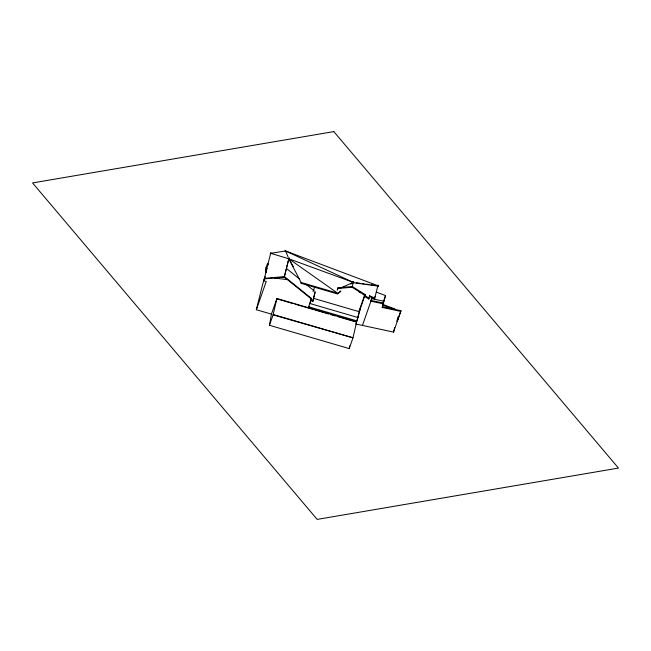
<?xml version="1.0" encoding="UTF-8"?>
<svg xmlns="http://www.w3.org/2000/svg" width="651" height="651" viewBox="0 0 651 651"><rect width="100%" height="100%" fill="white"/><g stroke="black" fill="none" stroke-linecap="round" stroke-linejoin="round"><path stroke-width="0.98" d="M269.441 325.288L271.426 314.14L276.927 298.492L356.707 321.797L352.866 338.17L349.221 348.594L269.441 325.288L273.233 314.506L353.013 337.812L273.086 314.872L276.927 298.492M308.387 307.679L311.406 299.021L284.373 277.171L284.471 276.634L264.575 278.327L264.176 279.458M311.406 299.021L311.503 298.475L284.471 276.634M337.251 290.265L337.999 287.758L352.289 286.538L365.195 294.61L359.279 311.723L357 320.91L308.68 306.8L308.81 306.263M363.258 294.122L365.195 294.61L365.024 295.326L352.158 287.262L353.249 282.355L286.489 251.4M349.221 348.594L349.717 345.803M271.426 314.14L256.331 309.73L262.784 283.771L265.274 276.667M285.309 251.717L285.569 250.977L270.67 253.312L263.785 280.736L266.235 281.452L256.331 309.73M284.349 276.708L286.18 269.351M310.893 300.209L312.7 301.673L314.978 292.486M312.7 301.673L315.239 291.746M356.162 323.295L360.434 308.411M364.511 296.286L368.775 299.004L369.654 295.741L374.797 298.174L374.537 298.923L369.394 296.49L369.654 295.741M374.537 298.923L377.889 285.716L286.521 251.335M355.584 323.954L393.521 332.083L394.669 327.453M398.396 316.825L397.435 320.691L400.943 310.69L382.406 306.719L382.227 307.435L400.764 311.406L400.943 310.69M264.575 278.327L264.436 278.88L284.373 277.171M284.357 276.683L288.832 258.789L353.249 282.355L350.775 284.056M383.472 303.879L383.651 303.163L371.103 300.477L370.924 301.193L383.472 303.879L382.227 307.435M382.479 305.978L385.547 295.587L376.245 292.087M288.377 259.122L288.678 258.26L289.443 258.976L288.694 259.122L289.052 258.187L288.751 259.049M299.68 279.165L286.407 268.432L288.832 258.789L301.087 282.477L300.827 283.226L337.308 293.878L340.603 291.607M313.074 291.567L314.75 286.782M309.73 303.651L311.503 298.475M337.364 289.589L337.999 287.758M337.308 293.878L340.864 290.867M352.793 282.689L353.094 281.826L353.859 282.542L353.111 282.689L353.469 281.753L353.151 282.64M358.896 311.495L364.511 295.464M364.609 296.286L365.195 294.61L363.234 294.39M368.775 299.004L369.036 298.264L363.925 295.001M370.582 301.421L371.566 298.622L384.114 301.307M362.444 325.427L372.274 297.361M377.629 286.456L377.889 285.716L375.92 285.447M383.113 302.528L385.547 295.587M382.406 306.719L383.651 303.163M396.768 321.195L398.322 316.744M393.521 332.083L400.764 311.406M352.826 282.583L353.363 281.72L353.558 282.754L378.198 286.115L378.003 285.089L377.466 285.944L378.198 286.115M270.255 253.499L270.873 252.71L270.889 253.735M340.497 288.067L353.249 282.355M284.959 250.847L286.017 250.521M337.869 288.483L352.158 287.262M274.405 278.026L287.425 279.637M356.203 282.754L360.149 283.291M362.119 283.559L364.088 283.828M366.065 284.105L369.019 284.503M370.989 284.772L373.951 285.179M301.087 282.477L337.568 293.137L288.832 258.789L293.3 266.576M313.863 298.459L359.279 311.723M309.835 303.488L358.156 317.598M276.781 298.858L292.991 303.586M294.895 304.147L313.074 309.453M315.011 310.022L328.535 313.969M330.472 314.539L335.298 315.947M337.234 316.508L355.592 321.871M270.67 253.312L287.872 258.496M382.772 304.367L394.945 308.948M382.34 304.928L393.562 309.152M358.807 291.738L360.516 292.828M305.905 284.194L314.466 291.111M311.154 299.468L312.96 300.933M268.643 264.754L267.52 263.386L265.405 269.433L266.186 272.712M266.072 267.512L267.179 268.928M285.935 251.839L288.108 257.047M375.082 296.36L375.106 296.937M289.272 258.333L289.003 259.367L288.214 258.659L289.272 258.333M289.028 258.178L288.417 258.968L289.044 259.204L289.028 258.178M333.833 131.6L32.55 182.923L317.167 519.4L618.45 468.077L333.833 131.6"/></g></svg>
